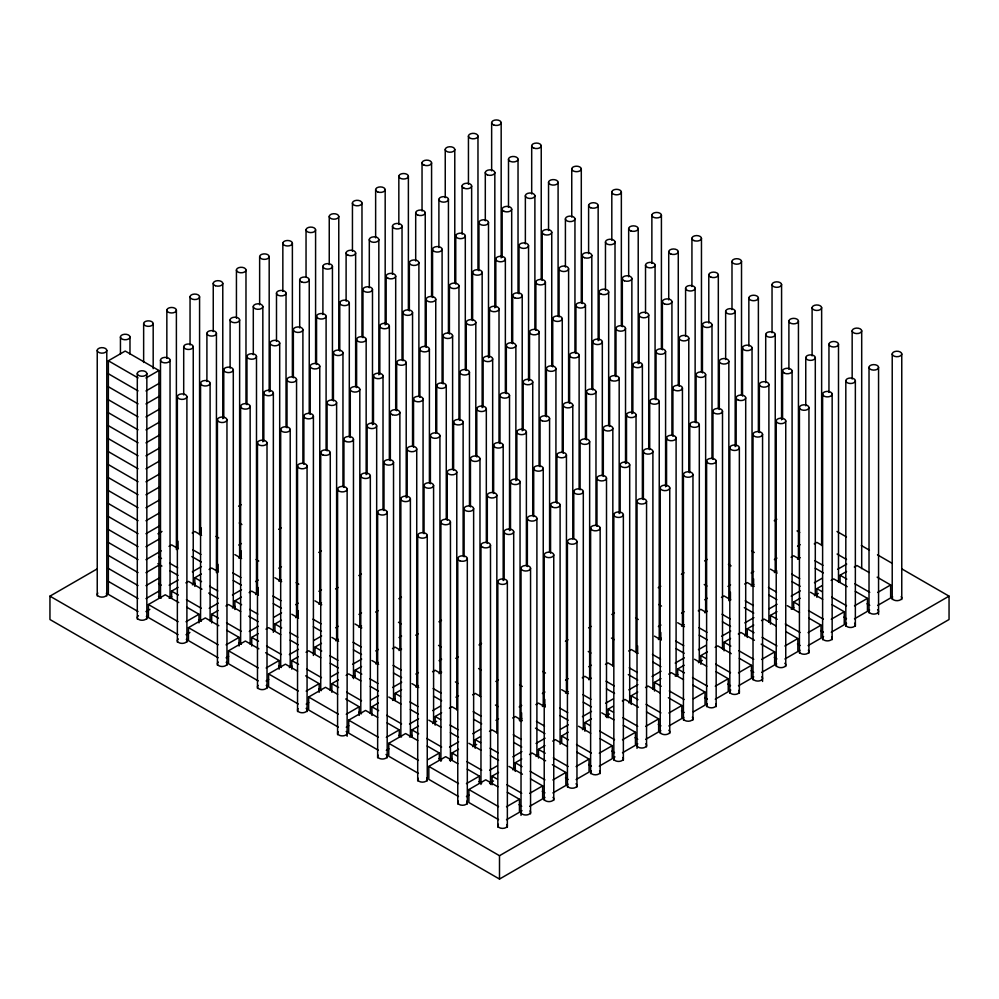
<?xml version="1.0" encoding="UTF-8"?>
<svg xmlns="http://www.w3.org/2000/svg" width="999" height="999" viewBox="0 0 999 999"><rect width="100%" height="100%" fill="white"/><g stroke="black" fill="none" stroke-linecap="round" stroke-linejoin="round"><path stroke-width="1.5" d="M138.024 611.5L108.354 594.368L108.354 360.776L125.212 351.049L158.928 370.504L158.928 598.339M145.966 377.997L158.928 370.504M145.966 390.971L158.928 383.491M145.966 403.946L158.928 396.466M145.966 416.933L158.928 409.44M145.966 429.907L158.928 422.415M145.966 442.882L158.928 435.402M145.966 455.856L158.928 448.376M145.966 468.843L158.928 461.351M145.966 481.818L158.928 474.325M145.966 494.792L158.928 487.312M145.966 507.767L158.928 500.287M145.966 520.754L158.928 513.261M145.966 533.728L158.928 526.236M901.797 568.881L949.05 596.153L949.05 619.517L499.5 879.058L49.95 619.517L49.95 596.153L97.203 568.881M157.954 533.803L162 531.468M145.966 546.703L158.928 539.223M145.966 559.677L161.239 550.861M169.018 546.366L171.616 544.867L178.359 548.763M192.22 532.979L194.817 531.48L201.561 535.377M238.624 506.181L241.209 504.695M145.966 572.664L158.928 565.172M145.966 585.639L158.928 578.146M145.966 598.613L158.928 591.121M169.156 585.214L178.234 579.982M192.357 571.828L201.436 566.583M238.761 545.042L241.358 543.543M178.084 634.627L148.414 617.494L148.414 604.52L165.272 594.792L178.759 602.572M171.616 598.339L171.616 591.121L178.097 587.387M185.876 582.892L188.474 581.393L201.96 589.185M194.817 586.388L194.817 577.734L201.298 573.988M209.078 569.492L211.676 567.994L218.419 571.89M278.671 529.308L281.268 527.822M145.966 611.588L149.85 609.34M169.156 598.201L171.753 596.703M192.357 584.802L194.955 583.304M238.761 558.016L241.358 556.518M186.014 621.74L198.988 614.248L198.988 622.901M209.216 608.341L218.294 603.109M232.417 594.954L241.496 589.71M255.619 581.555L258.217 580.057M278.821 568.169L281.406 566.67M218.144 657.754L188.474 640.621L188.474 627.647L205.332 617.919L218.818 625.699M211.676 622.901L211.676 614.248L218.157 610.514M225.936 606.018L228.534 604.52L240.672 611.525M234.865 609.515L234.865 600.861L241.358 597.115M249.138 592.619L251.723 591.121L258.466 595.017M318.731 552.447L321.328 550.948M186.014 634.715L189.91 632.467M232.417 607.929L235.015 606.43M255.619 594.53L258.217 593.044M278.821 581.143L281.406 579.645M226.074 644.867L239.048 637.387L239.048 646.028M249.275 631.468L258.354 626.236M273.776 617.332L281.556 612.837M295.679 604.682L298.264 603.184M318.881 591.296L321.466 589.797M258.204 680.881L228.534 663.748L228.534 650.774L245.392 641.046L258.878 648.826M251.723 646.028L251.723 637.387L258.217 633.641M265.996 629.145L268.581 627.647L280.719 634.652M274.925 631.193L274.925 623.988L281.406 620.242M335.589 588.96L338.186 587.462M358.791 575.574L361.388 574.075M226.074 657.841L228.671 656.343M295.679 617.657L298.264 616.171M318.881 604.27L321.466 602.772M266.134 667.994L279.108 660.514L279.108 669.155M289.335 654.595L298.414 649.362M313.836 640.459L321.616 635.963M335.739 627.809L338.324 626.311M358.928 614.422L361.526 612.924M298.251 704.008L268.581 686.875L268.581 673.9L285.439 664.173L297.577 671.178M291.783 669.155L291.783 660.514L298.264 656.768M306.056 652.272L308.641 650.774L320.779 657.779M314.985 654.32L314.985 647.115L321.466 643.368M375.649 612.087L378.246 610.589M398.851 598.701L401.448 597.202M266.134 680.968L268.731 679.47M289.335 667.582L291.933 666.083M335.739 640.784L338.324 639.298M358.928 627.397L361.526 625.898M306.193 691.121L319.156 683.641L319.156 692.282M330.694 676.985L338.474 672.489M352.597 664.335L361.675 659.09M375.786 650.936L378.384 649.437M398.988 637.549L401.586 636.051M338.311 727.135L308.641 710.002L308.641 697.027L325.499 687.3L337.637 694.305M331.843 692.282L331.843 683.641L338.324 679.894M346.104 675.399L348.701 673.9L360.839 680.906M355.045 677.447L355.045 670.242L361.526 666.495M392.507 648.613L395.104 647.115L400.499 650.224M415.709 635.214L418.306 633.716M438.911 621.828L441.496 620.329M306.193 704.095L308.791 702.597M352.597 677.31L355.182 675.811M375.786 663.923L378.384 662.424M398.988 650.524L401.586 649.025M346.253 714.248L359.215 706.768L359.215 715.409M370.741 700.112L378.534 695.616M392.644 687.462L401.723 682.217M415.846 674.063L418.444 672.564M439.048 660.676L441.645 659.178M378.371 750.261L348.701 733.129L348.701 720.154L365.559 710.426L377.697 717.432M371.903 715.409L371.903 706.768L378.384 703.021M395.104 700.574L395.104 693.368L401.586 689.622M432.567 671.74L435.164 670.242L440.559 673.351M455.769 658.341L458.354 656.842M478.971 644.954L481.555 643.456M346.253 727.222L348.838 725.724M392.644 700.436L395.242 698.938M415.846 687.05L418.444 685.551M439.048 673.651L441.645 672.152M386.313 737.374L399.275 729.894L399.275 737.1M409.503 723.988L418.581 718.743M432.704 710.589L440.484 706.093M455.906 697.19L458.504 695.691M418.431 773.388L388.761 756.255L388.761 743.281L405.619 733.553L417.757 740.559M411.963 737.1L411.963 729.894L418.444 726.148M435.164 725.149L435.164 716.495L441.645 712.749M449.425 708.254L452.023 706.768L457.417 709.877M472.627 694.867L475.212 693.368L480.606 696.478M495.829 681.468L498.414 679.969M565.422 641.283L568.019 639.797M588.623 627.896L591.221 626.398M611.825 614.497L614.41 612.999M658.216 587.712L660.814 586.213M681.418 574.313L684.015 572.814M704.62 560.926L707.217 559.428M774.225 520.741L776.81 519.243M386.313 750.349L388.898 748.85M409.503 736.962L412.1 735.464M432.704 723.563L436.6 721.315M427.659 759.752L439.335 753.021L439.335 760.227M449.562 747.115L458.641 741.87M472.764 733.716L480.544 729.22M495.966 720.316L498.563 718.818M519.168 706.93L521.753 705.431M542.37 693.531L544.954 692.032M565.559 680.144L568.156 678.646M588.761 666.745L591.358 665.247M658.366 626.56L660.963 625.062M681.568 613.161L684.153 611.675M704.757 599.775L707.354 598.276M727.959 586.376L730.556 584.877M751.161 572.989L753.758 571.49M774.362 559.59L776.96 558.091M797.564 546.191L800.162 544.692M458.491 796.515L428.821 779.382L428.821 766.408L445.679 756.68L457.817 763.686M452.023 760.227L452.023 753.021L458.504 749.275M475.212 748.276L475.212 739.622L480.407 736.625M489.485 731.393L492.07 729.894L497.465 733.004M512.687 717.994L515.272 716.495L522.015 720.391M535.876 704.595L538.473 703.096L545.217 706.992M582.28 677.809L584.877 676.311L590.272 679.432M605.481 664.41L608.079 662.924L613.473 666.033M628.683 651.023L631.268 649.525L638.011 653.421M698.276 610.839L700.873 609.34L706.268 612.462M721.478 597.439L724.075 595.941L730.818 599.837M744.68 584.053L747.277 582.554L754.02 586.45M791.083 557.267L793.668 555.769L799.063 558.878M814.272 543.868L816.87 542.37L822.264 545.479M449.562 760.089L452.16 758.591M472.764 746.69L476.66 744.442M519.168 719.904L521.753 718.406M542.37 706.505L544.954 705.007M565.559 693.119L568.156 691.62M588.761 679.72L591.358 678.221M658.366 639.535L660.963 638.036M681.568 626.148L684.153 624.65M704.757 612.749L707.354 611.251M751.161 585.963L753.758 584.465M774.362 572.564L776.96 571.066M797.564 559.178L800.162 557.679M466.421 783.628L479.395 776.148L479.395 783.353M489.622 770.241L497.402 765.746M512.824 756.842L521.903 751.598M536.026 743.443L545.104 738.211M560.514 729.307L568.306 724.812M582.417 716.658L591.495 711.413M605.619 703.271L613.398 698.776M628.821 689.872L637.899 684.627M652.022 676.473L661.101 671.241M675.224 663.086L684.303 657.841M698.426 649.687L706.206 645.192M721.615 636.288L730.694 631.056M744.817 622.901L753.895 617.657M769.317 608.753L777.097 604.27M791.22 596.116L800.299 590.871M814.422 582.717L822.202 578.221M837.624 569.318L846.702 564.085M498.551 819.642L468.881 802.522L468.881 789.535L485.739 779.807L497.877 786.812M492.07 784.789L492.07 776.148L498.563 772.402M515.272 771.403L515.272 762.749L521.753 759.003M529.545 754.52L532.13 753.021L545.616 760.801M538.473 758.004L538.473 749.35L544.954 745.616M552.734 741.121L555.332 739.622L567.469 746.628M561.675 743.169L561.675 735.963L568.156 732.217M584.877 731.218L584.877 722.564L591.358 718.818M608.079 717.819L608.079 709.178L613.261 706.181M622.34 700.936L624.937 699.437L638.423 707.23M631.268 704.432L631.268 695.779L637.762 692.032M645.541 687.537L648.126 686.051L660.264 693.056M654.47 691.033L654.47 682.379L660.963 678.646M668.743 674.15L671.328 672.652L683.466 679.657M677.672 676.198L677.672 668.993L684.153 665.247M700.873 664.248L700.873 655.594L707.354 651.847M715.134 647.364L717.732 645.866L731.218 653.646M724.075 650.849L724.075 642.207L730.556 638.461M738.336 633.965L740.933 632.467L754.42 640.259M747.277 637.462L747.277 628.808L753.758 625.062M761.538 620.566L764.135 619.08L776.273 626.086M770.466 624.063L770.466 615.409L776.96 611.675M793.668 609.228L793.668 602.022L800.162 598.276M816.87 597.277L816.87 588.623L822.065 585.626M831.131 580.394L833.728 578.896L847.214 586.675M840.072 582.442L840.072 575.224L846.553 571.49M854.332 566.995L856.93 565.496L869.068 572.502M466.421 796.603L469.018 795.117M489.622 783.216L493.518 780.968M512.824 769.817L515.422 768.318M536.026 756.43L538.611 754.932M582.417 729.632L585.014 728.134M605.619 716.246L609.515 713.998M628.821 702.846L631.418 701.348M675.224 676.061L677.821 674.562M698.426 662.662L702.309 660.414M744.817 635.876L747.414 634.377M791.22 609.09L793.818 607.592M814.422 595.691L818.306 593.443M506.481 806.755L519.455 799.275L519.455 812.249L506.481 819.729M529.682 793.368L542.644 785.876L542.644 798.85L529.682 806.343M552.884 779.969L565.846 772.477L565.846 785.464L552.884 792.944M576.086 766.57L589.048 759.09L589.048 772.065L576.086 779.557M599.275 753.184L612.25 745.691L612.25 758.666L599.275 766.158M622.477 739.784L635.451 732.304L635.451 745.279L622.477 752.759M645.679 726.398L658.653 718.905L658.653 731.88L645.679 739.372M668.88 712.999L681.842 705.506L681.842 718.493L668.88 725.973M693.381 698.85L705.044 692.12L705.044 705.094L693.381 711.837M715.284 686.213L728.246 678.721L728.246 691.695L715.284 699.188M738.473 672.814L751.448 665.334L751.448 678.309L738.473 685.789M761.675 659.427L774.65 651.935L774.65 664.909L761.675 672.402M784.877 646.028L797.851 638.536L797.851 651.523L784.877 659.003M808.079 632.629L821.041 625.149L821.041 638.124L808.079 645.616M831.28 619.243L844.242 611.75L844.242 624.725L831.28 632.217M854.482 605.844L867.444 598.364L867.444 611.338L854.482 618.818M877.684 592.444L890.646 584.964L890.646 597.939L877.684 605.431M49.95 596.153L499.5 855.706L949.05 596.153M837 531.468L846.453 536.925M861.3 545.491L869.405 550.174M877.497 554.845L892.344 563.424M797.04 530.919L799.737 532.479M837.1 554.045L846.54 559.502M877.159 577.172L890.646 584.964M814.847 560.664L822.939 565.334M840.072 575.224L846.815 579.12M854.907 583.791L869.742 592.357M815.246 568.219L823.338 572.889M855.306 591.346L867.444 598.364M867.045 603.783L869.742 605.332M751.585 550.936L754.282 552.497M791.645 574.063L799.737 578.733M816.87 588.623L822.264 591.745M831.705 597.19L846.54 605.756M770.466 569.155L777.21 573.051M792.045 581.618L800.137 586.288M810.526 592.282L822.664 599.288M832.105 604.745L844.242 611.75M843.843 617.17L846.54 618.731M728.396 564.335L731.093 565.884M768.443 587.462L776.535 592.132M793.668 602.022L799.063 605.132M808.503 610.589L823.338 619.143M768.855 595.017L776.947 599.687M787.324 605.681L799.462 612.687M808.903 618.144L821.041 625.149M820.641 630.569L823.338 632.13M745.254 600.849L753.346 605.519M770.466 615.409L777.21 619.305M785.301 623.975L800.137 632.542M704.245 584.502L706.942 586.051M744.305 607.629L753.745 613.074M785.714 631.53L797.851 638.536M797.439 643.968L800.137 645.516M722.052 614.248L730.144 618.918M747.277 628.808L754.02 632.704M762.112 637.374L776.947 645.941M722.452 621.803L730.544 626.473M761.163 644.143L774.65 651.935M774.25 657.354L776.947 658.915M658.791 604.507L661.488 606.068M698.85 627.634L706.942 632.317M724.075 642.207L730.818 646.091M738.91 650.761L753.745 659.328M677.672 622.739L684.415 626.623M699.25 635.189L707.342 639.86M739.31 658.316L751.448 665.334M751.048 670.754L753.745 672.315M635.589 617.906L638.286 619.467M675.649 641.033L683.741 645.704M700.873 655.594L706.268 658.716M715.709 664.16L730.544 672.727M654.47 636.126L661.213 640.022M676.048 648.588L684.14 653.259M694.53 659.253L706.668 666.271M716.108 671.715L728.246 678.721M727.846 684.14L730.544 685.701M652.447 654.432L660.539 659.103M677.672 668.993L684.415 672.889M692.507 677.559L707.342 686.126M611.45 638.074L614.148 639.635M652.846 661.987L660.938 666.658M692.906 685.114L705.044 692.12M704.645 697.539L707.342 699.1M108.354 360.776L138.024 377.909M629.245 667.819L637.337 672.489M654.47 682.379L661.213 686.276M669.305 690.946L684.14 699.512M108.354 373.751L138.024 390.884M588.249 651.473L590.946 653.034M628.309 674.6L637.749 680.044M668.356 697.727L681.842 705.506M681.443 710.938L684.14 712.487M108.354 386.725L138.024 403.858M606.056 681.218L614.148 685.888M631.268 695.779L638.011 699.675M646.103 704.345L660.938 712.911M108.354 399.712L138.024 416.845M606.455 688.773L614.547 693.443M646.515 711.9L658.653 718.905M658.241 724.325L660.938 725.886M108.354 412.687L138.024 429.82M542.794 671.478L545.491 673.039M582.854 694.605L590.946 699.288M608.079 709.178L613.473 712.287M622.914 717.732L637.749 726.298M108.354 425.661L138.024 442.794M561.675 689.71L568.419 693.606M583.254 702.16L591.346 706.842M601.735 712.836L613.873 719.842M623.314 725.286L635.451 732.304M635.052 737.724L637.749 739.285M108.354 438.636L138.024 455.769M239.186 522.989L241.883 524.55M519.592 684.877L522.29 686.438M559.652 708.004L567.744 712.674M584.877 722.564L590.272 725.686M599.712 731.131L614.547 739.697M108.354 451.623L138.024 468.743M398.476 622.277L401.173 623.826M438.536 645.404L441.233 646.952M478.583 668.531L481.281 670.079M560.052 715.559L568.144 720.229M578.533 726.223L590.671 733.241M600.112 738.686L612.25 745.691M611.85 751.123L614.547 752.672M108.354 464.597L138.024 481.73M215.984 536.376L218.681 537.937M256.044 559.502L258.741 561.063M296.104 582.642L298.801 584.19M536.451 721.403L544.542 726.073M561.675 735.963L568.419 739.859M576.51 744.53L591.346 753.096M108.354 477.572L138.024 494.705M234.865 554.607L241.608 558.503M274.925 577.734L281.668 581.63M314.985 600.861L321.728 604.757M355.045 623.988L361.788 627.884M455.394 681.917L458.091 683.478M495.442 705.044L498.139 706.605M535.501 728.171L544.942 733.628M576.91 752.085L589.048 759.09M588.648 764.51L591.346 766.071M108.354 490.546L138.024 507.679M192.795 549.775L200.886 554.445M232.842 572.902L240.934 577.572M272.902 596.028L280.994 600.699M312.962 619.155L321.054 623.826M353.022 642.282L361.114 646.952M393.082 665.409L401.173 670.079M433.141 688.536L441.233 693.206M473.189 711.663L481.281 716.333M513.249 734.789L521.341 739.46M538.473 749.35L545.217 753.246M553.309 757.916L568.144 766.483M108.354 503.533L138.024 520.654M191.845 556.555L201.286 562M233.254 580.456L241.346 585.127M273.301 603.583L281.393 608.254M291.783 614.248L298.526 618.144M313.361 626.71L321.453 631.38M331.843 637.387L338.586 641.271M353.421 649.837L361.513 654.507M371.903 660.514L378.646 664.397M393.481 672.964L401.573 677.634M411.963 683.641L418.706 687.524M433.541 696.091L441.633 700.761M473.601 719.218L481.693 723.888M513.648 742.344L521.74 747.015M552.36 764.697L565.846 772.477M565.446 777.909L568.144 779.457M108.354 516.508L138.024 533.641M158.804 556.942L161.501 558.503M169.593 563.174L177.685 567.844M194.817 577.734L201.561 581.63M209.653 586.301L217.745 590.971M234.865 600.861L241.608 604.757M249.7 609.427L257.792 614.098M274.925 623.988L281.668 627.884M289.76 632.554L297.852 637.225M314.985 647.115L321.728 651.011M329.82 655.681L337.912 660.351M355.045 670.242L361.788 674.138M369.88 678.808L377.972 683.478M395.104 693.368L400.499 696.478M409.94 701.935L418.032 706.605M435.164 716.495L440.559 719.605M450 725.062L458.091 729.732M475.212 739.622L480.606 742.732M490.047 748.189L498.139 752.859M515.272 762.749L522.015 766.645M530.107 771.315L544.942 779.882M108.354 529.482L138.024 546.615M157.854 563.711L161.9 566.058M169.992 570.729L178.084 575.399M208.704 593.069L218.144 598.526M248.763 616.196L258.204 621.653M290.16 640.109L298.251 644.78M330.219 663.236L338.311 667.906M370.279 686.363L378.371 691.033M388.761 697.027L400.899 704.033M410.339 709.49L418.431 714.16M428.821 720.154L440.959 727.16M450.399 732.617L458.491 737.287M468.881 743.281L481.019 750.286M490.459 755.744L498.551 760.414M508.928 766.408L522.415 774.2M530.506 778.87L542.644 785.876M542.245 791.295L544.942 792.856M108.354 542.457L138.024 559.59M158.529 583.566L161.226 585.127M171.616 591.121L178.359 595.017M186.451 599.687L201.286 608.254M211.676 614.248L218.419 618.144M226.511 622.814L241.346 631.38M251.723 637.387L258.466 641.271M266.558 645.941L281.393 654.507M291.783 660.514L298.526 664.397M306.618 669.068L321.453 677.634M331.843 683.641L338.586 687.524M346.678 692.195L361.513 700.761M371.903 706.768L378.646 710.651M386.738 715.321L401.573 723.888M411.963 729.894L418.706 733.778M426.798 738.448L441.633 747.015M452.023 753.021L457.417 756.131M466.858 761.588L481.693 770.142M492.07 776.148L497.465 779.257M506.905 784.715L521.74 793.268M108.354 555.444L138.024 572.564M186.85 607.242L198.988 614.248M226.91 630.369L239.048 637.387M265.622 652.722L279.108 660.514M305.669 675.848L319.156 683.641M345.729 698.975L359.215 706.768M387.137 722.876L399.275 729.894M427.197 746.003L439.335 753.021M467.257 769.13L479.395 776.148M507.317 792.269L519.455 799.275M158.529 596.553L161.226 598.101M198.589 619.68L201.286 621.228M238.649 642.807L241.346 644.355M278.696 665.933L281.393 667.494M318.756 689.06L321.453 690.621M358.816 712.187L361.513 713.748M398.876 735.314L401.573 736.875M438.936 758.441L441.633 760.002M478.996 781.568L481.693 783.129M519.043 804.694L521.74 806.255M108.354 568.419L138.024 585.551M108.354 581.393L138.024 598.526M148.414 604.52L178.084 621.653M188.474 627.647L218.144 644.78M228.534 650.774L258.204 667.906M268.581 673.9L298.251 691.033M308.641 697.027L338.311 714.16M348.701 720.154L378.371 737.287M388.761 743.281L418.431 760.414M428.821 766.408L458.491 783.541M468.881 789.535L498.551 806.668M901.76 353.971A4.77 2.747 0 0 1 894.605 356.343A4.77 2.747 0 0 1 894.605 351.586A4.77 2.747 0 0 1 901.76 353.971L901.76 599.525M892.219 353.971L892.219 599.525M878.558 367.357A4.77 2.747 0 0 1 871.403 369.742A4.77 2.747 0 0 1 871.403 364.972A4.77 2.747 0 0 1 878.558 367.357L878.558 614.472M869.018 367.357L869.018 612.924M861.7 330.831A4.77 2.747 0 0 1 854.545 333.216A4.77 2.747 0 0 1 854.545 328.459A4.77 2.747 0 0 1 861.7 330.831L861.7 568.631M855.356 380.756A4.77 2.747 0 0 1 848.201 383.141A4.77 2.747 0 0 1 848.201 378.371A4.77 2.747 0 0 1 855.356 380.756L855.356 626.311M852.159 330.831L852.159 379.021M845.816 380.756L845.816 626.311M838.498 344.23A4.77 2.747 0 0 1 831.343 346.616A4.77 2.747 0 0 1 831.343 341.845A4.77 2.747 0 0 1 838.498 344.23L838.498 582.017M832.155 394.143A4.77 2.747 0 0 1 824.999 396.528A4.77 2.747 0 0 1 824.999 391.758A4.77 2.747 0 0 1 832.155 394.143L832.155 639.71M828.958 344.23L828.958 392.407M822.614 394.143L822.614 639.71M821.64 307.704A4.77 2.747 0 0 1 814.485 310.09A4.77 2.747 0 0 1 814.485 305.332A4.77 2.747 0 0 1 821.64 307.704L821.64 545.504M815.296 357.63A4.77 2.747 0 0 1 808.141 360.015A4.77 2.747 0 0 1 808.141 355.244A4.77 2.747 0 0 1 815.296 357.63L815.296 595.416M812.1 307.704L812.1 355.894M808.953 407.542A4.77 2.747 0 0 1 801.81 409.927A4.77 2.747 0 0 1 801.81 405.157A4.77 2.747 0 0 1 808.953 407.542L808.953 653.109M805.756 357.63L805.756 405.806M799.425 407.542L799.425 653.109M798.438 321.104A4.77 2.747 0 0 1 791.283 323.489A4.77 2.747 0 0 1 791.283 318.718A4.77 2.747 0 0 1 798.438 321.104L798.438 558.891M792.095 371.016L792.095 608.816M788.898 321.104L788.898 369.28M785.751 420.941A4.77 2.747 0 0 1 778.608 423.314A4.77 2.747 0 0 1 778.608 418.556A4.77 2.747 0 0 1 785.751 420.941L785.751 666.495M782.567 371.016L782.567 419.205M781.58 284.578A4.77 2.747 0 0 1 774.425 286.963A4.77 2.747 0 0 1 774.425 282.205A4.77 2.747 0 0 1 781.58 284.578L781.58 419.792M776.223 420.941L776.223 666.495M775.236 334.503A4.77 2.747 0 0 1 768.094 336.888A4.77 2.747 0 0 1 768.094 332.118A4.77 2.747 0 0 1 775.236 334.503L775.236 572.29M772.04 284.578L772.04 332.767M768.893 384.415A4.77 2.747 0 0 1 761.75 386.8A4.77 2.747 0 0 1 761.75 382.03A4.77 2.747 0 0 1 768.893 384.415L768.893 622.202M765.709 334.503L765.709 382.679M762.562 434.328A4.77 2.747 0 0 1 755.406 436.713A4.77 2.747 0 0 1 755.406 431.943A4.77 2.747 0 0 1 762.562 434.328L762.562 681.443M759.365 384.415L759.365 432.592M758.378 297.977A4.77 2.747 0 0 1 751.236 300.362A4.77 2.747 0 0 1 751.236 295.592A4.77 2.747 0 0 1 758.378 297.977L758.378 431.643M753.608 578.896L753.608 586.101M753.021 434.328L753.021 679.894M752.035 347.889A4.77 2.747 0 0 1 744.892 350.274A4.77 2.747 0 0 1 744.892 345.504A4.77 2.747 0 0 1 752.035 347.889L752.035 585.689M748.85 297.977L748.85 346.154M745.704 397.814L745.704 635.601M742.507 347.889L742.507 396.079M741.52 261.451A4.77 2.747 0 0 1 734.377 263.836A4.77 2.747 0 0 1 734.377 259.066A4.77 2.747 0 0 1 741.52 261.451L741.52 395.117M739.36 447.727A4.77 2.747 0 0 1 732.205 450.112A4.77 2.747 0 0 1 732.205 445.342A4.77 2.747 0 0 1 739.36 447.727L739.36 693.281M736.163 397.814L736.163 445.991M735.177 311.376A4.77 2.747 0 0 1 728.034 313.761A4.77 2.747 0 0 1 728.034 308.991A4.77 2.747 0 0 1 735.177 311.376L735.177 446.59M731.992 261.451L731.992 309.64M730.419 592.282L730.419 599.5M729.819 447.727L729.819 693.281M728.845 361.288A4.77 2.747 0 0 1 721.69 363.673A4.77 2.747 0 0 1 721.69 358.903A4.77 2.747 0 0 1 728.845 361.288L728.845 600.636M725.649 311.376L725.649 359.553M722.502 411.201A4.77 2.747 0 0 1 715.346 413.586A4.77 2.747 0 0 1 715.346 408.816A4.77 2.747 0 0 1 722.502 411.201L722.502 648.988M719.305 361.288L719.305 409.465M718.318 274.85L718.318 408.516M716.158 461.113A4.77 2.747 0 0 1 709.003 463.499A4.77 2.747 0 0 1 709.003 458.728A4.77 2.747 0 0 1 716.158 461.113L716.158 706.68M712.961 411.201L712.961 459.378M711.987 324.762A4.77 2.747 0 0 1 704.832 327.148A4.77 2.747 0 0 1 704.832 322.377A4.77 2.747 0 0 1 711.987 324.762L711.987 458.429M708.791 274.85L708.791 323.027M706.618 461.113L706.618 706.68M705.644 374.687A4.77 2.747 0 0 1 698.488 377.06A4.77 2.747 0 0 1 698.488 372.302A4.77 2.747 0 0 1 705.644 374.687L705.644 612.474M702.447 324.762L702.447 372.939M701.46 238.324L701.46 371.99M699.3 424.6A4.77 2.747 0 0 1 692.145 426.985A4.77 2.747 0 0 1 692.145 422.215A4.77 2.747 0 0 1 699.3 424.6L699.3 662.387M696.103 374.687L696.103 422.864M695.129 288.249A4.77 2.747 0 0 1 687.974 290.634A4.77 2.747 0 0 1 687.974 285.864A4.77 2.747 0 0 1 695.129 288.249L695.129 421.903M692.956 474.513A4.77 2.747 0 0 1 685.801 476.898A4.77 2.747 0 0 1 685.801 472.127A4.77 2.747 0 0 1 692.956 474.513L692.956 720.079M691.932 238.324L691.932 286.513M689.76 424.6L689.76 472.777M688.786 338.162A4.77 2.747 0 0 1 681.63 340.547A4.77 2.747 0 0 1 681.63 335.776A4.77 2.747 0 0 1 688.786 338.162L688.786 471.815M685.589 288.249L685.589 336.426M683.416 474.513L683.416 720.079M682.442 388.074A4.77 2.747 0 0 1 675.287 390.459A4.77 2.747 0 0 1 675.287 385.689A4.77 2.747 0 0 1 682.442 388.074L682.442 625.861M679.245 338.162L679.245 386.338M678.271 251.723L678.271 385.377M676.098 437.987A4.77 2.747 0 0 1 668.943 440.372A4.77 2.747 0 0 1 668.943 435.601A4.77 2.747 0 0 1 676.098 437.987L676.098 675.786M672.901 388.074L672.901 436.251M671.927 301.636L671.927 435.302M669.755 487.912A4.77 2.747 0 0 1 662.612 490.297A4.77 2.747 0 0 1 662.612 485.526A4.77 2.747 0 0 1 669.755 487.912L669.755 733.466M668.731 251.723L668.731 299.9M666.558 437.987L666.558 486.176M665.584 351.548A4.77 2.747 0 0 1 658.428 353.933A4.77 2.747 0 0 1 658.428 349.175A4.77 2.747 0 0 1 665.584 351.548L665.584 486.763M662.387 301.636L662.387 349.812M661.413 215.197A4.77 2.747 0 0 1 654.258 217.582A4.77 2.747 0 0 1 654.258 212.812A4.77 2.747 0 0 1 661.413 215.197L661.413 348.863M660.814 632.467L660.814 639.672M660.227 487.912L660.227 733.466M659.24 401.473A4.77 2.747 0 0 1 652.085 403.858A4.77 2.747 0 0 1 652.085 399.088A4.77 2.747 0 0 1 659.24 401.473L659.24 639.26M656.043 351.548L656.043 399.737M655.069 265.122A4.77 2.747 0 0 1 647.914 267.507A4.77 2.747 0 0 1 647.914 262.737A4.77 2.747 0 0 1 655.069 265.122L655.069 398.776M652.896 451.386A4.77 2.747 0 0 1 645.754 453.771A4.77 2.747 0 0 1 645.754 449.001A4.77 2.747 0 0 1 652.896 451.386L652.896 689.173M651.872 215.197L651.872 263.386M649.7 401.473L649.7 449.65M648.726 315.035A4.77 2.747 0 0 1 641.57 317.42A4.77 2.747 0 0 1 641.57 312.65A4.77 2.747 0 0 1 648.726 315.035L648.726 448.688M646.553 501.298A4.77 2.747 0 0 1 639.41 503.683A4.77 2.747 0 0 1 639.41 498.913A4.77 2.747 0 0 1 646.553 501.298L646.553 746.865M645.529 265.122L645.529 313.299M643.368 451.386L643.368 499.562M642.382 364.947A4.77 2.747 0 0 1 635.227 367.332A4.77 2.747 0 0 1 635.227 362.562A4.77 2.747 0 0 1 642.382 364.947L642.382 498.613M639.185 315.035L639.185 363.211M638.211 228.596L638.211 363.811M637.612 645.866L637.612 653.071M637.025 501.298L637.025 748.413M636.038 414.86A4.77 2.747 0 0 1 628.895 417.245A4.77 2.747 0 0 1 628.895 412.475A4.77 2.747 0 0 1 636.038 414.86L636.038 652.659M632.842 364.947L632.842 413.124M631.868 278.509L631.868 413.723M629.695 464.785A4.77 2.747 0 0 1 622.552 467.17A4.77 2.747 0 0 1 622.552 462.4A4.77 2.747 0 0 1 629.695 464.785L629.695 702.572M628.671 228.596L628.671 276.773M626.51 414.86L626.51 463.049M625.524 328.421A4.77 2.747 0 0 1 618.369 330.806A4.77 2.747 0 0 1 618.369 326.049A4.77 2.747 0 0 1 625.524 328.421L625.524 463.636M623.364 514.697A4.77 2.747 0 0 1 616.208 517.082A4.77 2.747 0 0 1 616.208 512.312A4.77 2.747 0 0 1 623.364 514.697L623.364 760.251M622.327 278.509L622.327 326.685M621.353 192.07A4.77 2.747 0 0 1 614.198 194.455A4.77 2.747 0 0 1 614.198 189.685A4.77 2.747 0 0 1 621.353 192.07L621.353 325.736M620.167 464.785L620.167 512.962M619.18 378.346L619.18 513.561M615.983 328.421L615.983 376.611M615.009 241.995A4.77 2.747 0 0 1 607.854 244.368A4.77 2.747 0 0 1 607.854 239.61A4.77 2.747 0 0 1 615.009 241.995L615.009 375.649M613.823 514.697L613.823 760.251M612.837 428.259A4.77 2.747 0 0 1 605.694 430.644A4.77 2.747 0 0 1 605.694 425.874A4.77 2.747 0 0 1 612.837 428.259L612.837 666.046M611.813 192.07L611.813 240.26M609.652 378.346L609.652 426.523M608.666 291.908L608.666 425.562M606.505 478.171A4.77 2.747 0 0 1 599.35 480.556A4.77 2.747 0 0 1 599.35 475.786A4.77 2.747 0 0 1 606.505 478.171L606.505 717.519M605.469 241.995L605.469 290.172M603.309 428.259L603.309 476.436M602.322 341.82A4.77 2.747 0 0 1 595.179 344.205A4.77 2.747 0 0 1 595.179 339.435A4.77 2.747 0 0 1 602.322 341.82L602.322 475.487M600.162 528.084A4.77 2.747 0 0 1 593.006 530.469A4.77 2.747 0 0 1 593.006 525.711A4.77 2.747 0 0 1 600.162 528.084L600.162 773.651M599.125 291.908L599.125 340.085M598.151 205.469L598.151 340.684M596.965 478.171L596.965 526.348M595.978 391.733L595.978 525.399M592.794 341.82L592.794 389.997M591.808 255.382L591.808 389.048M590.621 528.084L590.621 773.651M589.647 441.658A4.77 2.747 0 0 1 582.492 444.031A4.77 2.747 0 0 1 582.492 439.273A4.77 2.747 0 0 1 589.647 441.658L589.647 679.445M588.611 205.469L588.611 253.646M586.45 391.733L586.45 439.922M585.464 305.294A4.77 2.747 0 0 1 578.321 307.68A4.77 2.747 0 0 1 578.321 302.922A4.77 2.747 0 0 1 585.464 305.294L585.464 438.961M583.304 491.57A4.77 2.747 0 0 1 576.148 493.956A4.77 2.747 0 0 1 576.148 489.185A4.77 2.747 0 0 1 583.304 491.57L583.304 729.357M582.267 255.382L582.267 303.559M581.293 168.943A4.77 2.747 0 0 1 574.138 171.328A4.77 2.747 0 0 1 574.138 166.558A4.77 2.747 0 0 1 581.293 168.943L581.293 302.61M580.107 441.658L580.107 489.835M579.12 355.219A4.77 2.747 0 0 1 571.977 357.605A4.77 2.747 0 0 1 571.977 352.834A4.77 2.747 0 0 1 579.12 355.219L579.12 488.873M576.96 541.483A4.77 2.747 0 0 1 569.805 543.868A4.77 2.747 0 0 1 569.805 539.098A4.77 2.747 0 0 1 576.96 541.483L576.96 787.05M575.936 305.294L575.936 353.484M574.949 218.868A4.77 2.747 0 0 1 567.794 221.241A4.77 2.747 0 0 1 567.794 216.483A4.77 2.747 0 0 1 574.949 218.868L574.949 352.522M573.763 491.57L573.763 538.199M572.789 405.132A4.77 2.747 0 0 1 565.634 407.517A4.77 2.747 0 0 1 565.634 402.747A4.77 2.747 0 0 1 572.789 405.132L572.789 538.786M571.753 168.943L571.753 217.133M569.592 355.219L569.592 403.396M568.606 268.781A4.77 2.747 0 0 1 561.463 271.166A4.77 2.747 0 0 1 561.463 266.396A4.77 2.747 0 0 1 568.606 268.781L568.606 402.435M567.42 541.483L567.42 787.05M566.445 455.044A4.77 2.747 0 0 1 559.29 457.43A4.77 2.747 0 0 1 559.29 452.659A4.77 2.747 0 0 1 566.445 455.044L566.445 692.831M565.409 218.868L565.409 267.045M563.249 405.132L563.249 453.309M562.262 318.693A4.77 2.747 0 0 1 555.119 321.079A4.77 2.747 0 0 1 555.119 316.308A4.77 2.747 0 0 1 562.262 318.693L562.262 452.36M560.102 504.957L560.102 744.305M559.078 268.781L559.078 316.958M558.091 182.342A4.77 2.747 0 0 1 550.936 184.728A4.77 2.747 0 0 1 550.936 179.957A4.77 2.747 0 0 1 558.091 182.342L558.091 315.996M556.905 455.044L556.905 503.221M555.931 368.606A4.77 2.747 0 0 1 548.776 370.991A4.77 2.747 0 0 1 548.776 366.221A4.77 2.747 0 0 1 555.931 368.606L555.931 502.272M553.758 554.882A4.77 2.747 0 0 1 546.603 557.267A4.77 2.747 0 0 1 546.603 552.497A4.77 2.747 0 0 1 553.758 554.882L553.758 800.436M552.734 318.693L552.734 366.87M551.748 232.255L551.748 365.921M550.561 504.957L550.561 553.146M549.587 418.531L549.587 552.185M548.551 182.342L548.551 230.519M546.391 368.606L546.391 416.795M545.404 282.168A4.77 2.747 0 0 1 538.261 284.553A4.77 2.747 0 0 1 538.261 279.782A4.77 2.747 0 0 1 545.404 282.168L545.404 415.834M544.817 699.437L544.817 706.655M544.218 554.882L544.218 800.436M543.244 468.444A4.77 2.747 0 0 1 536.088 470.829A4.77 2.747 0 0 1 536.088 466.058A4.77 2.747 0 0 1 543.244 468.444L543.244 706.231M542.22 232.255L542.22 280.432M541.233 145.817L541.233 279.483M540.047 418.531L540.047 466.708M539.073 332.093A4.77 2.747 0 0 1 531.918 334.478A4.77 2.747 0 0 1 531.918 329.707A4.77 2.747 0 0 1 539.073 332.093L539.073 465.746M536.9 518.356A4.77 2.747 0 0 1 529.745 520.741A4.77 2.747 0 0 1 529.745 515.971A4.77 2.747 0 0 1 536.9 518.356L536.9 756.143M535.876 282.168L535.876 330.357M534.89 195.742A4.77 2.747 0 0 1 527.747 198.114A4.77 2.747 0 0 1 527.747 193.356A4.77 2.747 0 0 1 534.89 195.742L534.89 329.395M533.703 468.444L533.703 516.62M532.729 382.005A4.77 2.747 0 0 1 525.574 384.39A4.77 2.747 0 0 1 525.574 379.62A4.77 2.747 0 0 1 532.729 382.005L532.729 515.659M531.693 145.817L531.693 193.993M530.556 568.269A4.77 2.747 0 0 1 523.401 570.654A4.77 2.747 0 0 1 523.401 565.884A4.77 2.747 0 0 1 530.556 568.269L530.556 813.835M529.532 332.093L529.532 380.269M528.546 245.654A4.77 2.747 0 0 1 521.403 248.039A4.77 2.747 0 0 1 521.403 243.269A4.77 2.747 0 0 1 528.546 245.654L528.546 380.869M527.36 518.356L527.36 566.533M526.386 431.918A4.77 2.747 0 0 1 519.23 434.303A4.77 2.747 0 0 1 519.23 429.533A4.77 2.747 0 0 1 526.386 431.918L526.386 565.584M525.362 195.742L525.362 243.918M523.189 382.005L523.189 430.182M522.215 295.567L522.215 430.781M521.615 712.836L521.615 721.49M521.028 568.269L521.028 815.384M520.042 481.83A4.77 2.747 0 0 1 512.887 484.215A4.77 2.747 0 0 1 512.887 479.445A4.77 2.747 0 0 1 520.042 481.83L520.042 721.178M519.018 245.654L519.018 293.831M518.031 159.216A4.77 2.747 0 0 1 510.889 161.601A4.77 2.747 0 0 1 510.889 156.831A4.77 2.747 0 0 1 518.031 159.216L518.031 292.869M516.845 431.918L516.845 480.094M515.871 345.479A4.77 2.747 0 0 1 508.716 347.864A4.77 2.747 0 0 1 508.716 343.094A4.77 2.747 0 0 1 515.871 345.479L515.871 480.694M513.698 531.755A4.77 2.747 0 0 1 506.543 534.14A4.77 2.747 0 0 1 506.543 529.37A4.77 2.747 0 0 1 513.698 531.755L513.698 769.542M512.674 295.567L512.674 343.743M511.688 209.128L511.688 342.794M510.501 481.83L510.501 530.019M509.527 395.404A4.77 2.747 0 0 1 502.372 397.777A4.77 2.747 0 0 1 502.372 393.019A4.77 2.747 0 0 1 509.527 395.404L509.527 530.606M508.503 159.216L508.503 207.392M507.355 581.668A4.77 2.747 0 0 1 500.212 584.053A4.77 2.747 0 0 1 500.212 579.283A4.77 2.747 0 0 1 507.355 581.668L507.355 827.222M506.331 345.479L506.331 393.668M505.357 259.041A4.77 2.747 0 0 1 498.201 261.426A4.77 2.747 0 0 1 498.201 256.656A4.77 2.747 0 0 1 505.357 259.041L505.357 392.707M504.17 531.755L504.17 579.932M503.184 445.317A4.77 2.747 0 0 1 496.028 447.702A4.77 2.747 0 0 1 496.028 442.932A4.77 2.747 0 0 1 503.184 445.317L503.184 580.531M502.16 209.128L502.16 257.305M501.173 122.69L501.173 257.904M499.987 395.404L499.987 443.581M499.5 855.706L499.5 879.058M499.013 308.966A4.77 2.747 0 0 1 491.858 311.351A4.77 2.747 0 0 1 491.858 306.581A4.77 2.747 0 0 1 499.013 308.966L499.013 442.619M497.827 581.668L497.827 827.222M496.84 495.229A4.77 2.747 0 0 1 489.685 497.614A4.77 2.747 0 0 1 489.685 492.844A4.77 2.747 0 0 1 496.84 495.229L496.84 733.016M495.816 259.041L495.816 307.23M494.83 172.602L494.83 307.817M493.643 445.317L493.643 493.494M492.669 358.878A4.77 2.747 0 0 1 485.514 361.263A4.77 2.747 0 0 1 485.514 356.493A4.77 2.747 0 0 1 492.669 358.878L492.669 492.532M491.645 122.69L491.645 170.866M490.497 545.142L490.497 784.49M489.473 308.966L489.473 357.142M488.499 222.527A4.77 2.747 0 0 1 481.343 224.912A4.77 2.747 0 0 1 481.343 220.142A4.77 2.747 0 0 1 488.499 222.527L488.499 357.742M487.312 495.229L487.312 543.406M486.326 408.791A4.77 2.747 0 0 1 479.17 411.176A4.77 2.747 0 0 1 479.17 406.406A4.77 2.747 0 0 1 486.326 408.791L486.326 542.457M485.302 172.602L485.302 220.791M483.129 358.878L483.129 407.055M482.155 272.44A4.77 2.747 0 0 1 475 274.825A4.77 2.747 0 0 1 475 270.055A4.77 2.747 0 0 1 482.155 272.44L482.155 407.654M480.969 545.142L480.969 784.49M479.982 458.703A4.77 2.747 0 0 1 472.827 461.088A4.77 2.747 0 0 1 472.827 456.318A4.77 2.747 0 0 1 479.982 458.703L479.982 696.503M478.958 222.527L478.958 270.704M477.972 136.089A4.77 2.747 0 0 1 470.829 138.474A4.77 2.747 0 0 1 470.829 133.704A4.77 2.747 0 0 1 477.972 136.089L477.972 269.742M476.785 408.791L476.785 456.968M475.811 322.352A4.77 2.747 0 0 1 468.656 324.737A4.77 2.747 0 0 1 468.656 319.967A4.77 2.747 0 0 1 475.811 322.352L475.811 456.019M473.638 508.628A4.77 2.747 0 0 1 466.496 511.013A4.77 2.747 0 0 1 466.496 506.243A4.77 2.747 0 0 1 473.638 508.628L473.638 746.415M472.614 272.44L472.614 320.617M471.64 186.001L471.64 319.668M470.454 458.703L470.454 506.893M469.468 372.265A4.77 2.747 0 0 1 462.312 374.65A4.77 2.747 0 0 1 462.312 369.892A4.77 2.747 0 0 1 469.468 372.265L469.468 505.931M468.444 136.089L468.444 184.266M467.307 558.541L467.307 804.095M466.271 322.352L466.271 370.529M465.297 235.914A4.77 2.747 0 0 1 458.141 238.299A4.77 2.747 0 0 1 458.141 233.529A4.77 2.747 0 0 1 465.297 235.914L465.297 369.58M464.11 508.628L464.11 556.805M463.124 422.19A4.77 2.747 0 0 1 455.969 424.575A4.77 2.747 0 0 1 455.969 419.805A4.77 2.747 0 0 1 463.124 422.19L463.124 555.844M462.1 186.001L462.1 234.178M459.927 372.265L459.927 420.454M458.953 285.839A4.77 2.747 0 0 1 451.798 288.224A4.77 2.747 0 0 1 451.798 283.454A4.77 2.747 0 0 1 458.953 285.839L458.953 419.493M457.767 558.541L457.767 804.095M456.78 472.102A4.77 2.747 0 0 1 449.637 474.488A4.77 2.747 0 0 1 449.637 469.717A4.77 2.747 0 0 1 456.78 472.102L456.78 709.889M455.756 235.914L455.756 284.103M454.782 149.475A4.77 2.747 0 0 1 447.627 151.86A4.77 2.747 0 0 1 447.627 147.103A4.77 2.747 0 0 1 454.782 149.475L454.782 283.142M453.596 422.19L453.596 470.367M452.609 335.751A4.77 2.747 0 0 1 445.454 338.137A4.77 2.747 0 0 1 445.454 333.366A4.77 2.747 0 0 1 452.609 335.751L452.609 469.405M450.449 522.015A4.77 2.747 0 0 1 443.294 524.4A4.77 2.747 0 0 1 443.294 519.63A4.77 2.747 0 0 1 450.449 522.015L450.449 761.363M449.413 285.839L449.413 334.016M448.439 199.4A4.77 2.747 0 0 1 441.283 201.786A4.77 2.747 0 0 1 441.283 197.015A4.77 2.747 0 0 1 448.439 199.4L448.439 333.054M447.252 472.102L447.252 520.279M446.266 385.664A4.77 2.747 0 0 1 439.11 388.049A4.77 2.747 0 0 1 439.11 383.279A4.77 2.747 0 0 1 446.266 385.664L446.266 519.33M445.242 149.475L445.242 197.665M443.069 335.751L443.069 383.928M442.095 249.313A4.77 2.747 0 0 1 434.94 251.698A4.77 2.747 0 0 1 434.94 246.928A4.77 2.747 0 0 1 442.095 249.313L442.095 382.967M440.909 522.015L440.909 761.363M439.922 435.576A4.77 2.747 0 0 1 432.779 437.962A4.77 2.747 0 0 1 432.779 433.191A4.77 2.747 0 0 1 439.922 435.576L439.922 673.376M438.898 199.4L438.898 247.577M436.738 385.664L436.738 432.292M435.751 299.225A4.77 2.747 0 0 1 428.596 301.611A4.77 2.747 0 0 1 428.596 296.84A4.77 2.747 0 0 1 435.751 299.225L435.751 432.892M433.591 485.502A4.77 2.747 0 0 1 426.436 487.887A4.77 2.747 0 0 1 426.436 483.116A4.77 2.747 0 0 1 433.591 485.502L433.591 723.288M432.555 249.313L432.555 297.49M431.58 162.874L431.58 296.541M430.394 435.576L430.394 483.766M429.408 349.138A4.77 2.747 0 0 1 422.252 351.523A4.77 2.747 0 0 1 422.252 346.765A4.77 2.747 0 0 1 429.408 349.138L429.408 482.804M427.247 535.414A4.77 2.747 0 0 1 420.092 537.799A4.77 2.747 0 0 1 420.092 533.029A4.77 2.747 0 0 1 427.247 535.414L427.247 780.968M426.211 299.225L426.211 347.402M425.237 212.787L425.237 346.453M424.051 485.502L424.051 533.678M423.064 399.063A4.77 2.747 0 0 1 415.921 401.448A4.77 2.747 0 0 1 415.921 396.678A4.77 2.747 0 0 1 423.064 399.063L423.064 532.717M422.04 162.874L422.04 211.051M419.88 349.138L419.88 397.327M418.893 262.712A4.77 2.747 0 0 1 411.738 265.085A4.77 2.747 0 0 1 411.738 260.327A4.77 2.747 0 0 1 418.893 262.712L418.893 396.366M417.707 535.414L417.707 780.968M416.733 448.976A4.77 2.747 0 0 1 409.578 451.361A4.77 2.747 0 0 1 409.578 446.59A4.77 2.747 0 0 1 416.733 448.976L416.733 686.763M415.696 212.787L415.696 260.976M413.536 399.063L413.536 447.24M412.55 312.625A4.77 2.747 0 0 1 405.394 315.01A4.77 2.747 0 0 1 405.394 310.239A4.77 2.747 0 0 1 412.55 312.625L412.55 446.278M410.389 498.888A4.77 2.747 0 0 1 403.234 501.273A4.77 2.747 0 0 1 403.234 496.503A4.77 2.747 0 0 1 410.389 498.888L410.389 736.688M409.353 262.712L409.353 310.889M408.379 176.274A4.77 2.747 0 0 1 401.223 178.659A4.77 2.747 0 0 1 401.223 173.888A4.77 2.747 0 0 1 408.379 176.274L408.379 309.927M407.192 448.976L407.192 497.152M406.206 362.537A4.77 2.747 0 0 1 399.063 364.922A4.77 2.747 0 0 1 399.063 360.152A4.77 2.747 0 0 1 406.206 362.537L406.206 497.752M403.022 312.625L403.022 360.801M402.035 226.186A4.77 2.747 0 0 1 394.88 228.571A4.77 2.747 0 0 1 394.88 223.801A4.77 2.747 0 0 1 402.035 226.186L402.035 359.84M400.849 498.888L400.849 736.688M399.875 412.45L399.875 650.249M398.838 176.274L398.838 224.45M396.678 362.537L396.678 410.714M395.691 276.099L395.691 409.765M393.531 462.375A4.77 2.747 0 0 1 386.376 464.747A4.77 2.747 0 0 1 386.376 459.99A4.77 2.747 0 0 1 393.531 462.375L393.531 700.162M392.495 226.186L392.495 274.363M390.334 412.45L390.334 460.639M389.348 326.011A4.77 2.747 0 0 1 382.205 328.396A4.77 2.747 0 0 1 382.205 323.639A4.77 2.747 0 0 1 389.348 326.011L389.348 459.677M387.187 512.287A4.77 2.747 0 0 1 380.032 514.672A4.77 2.747 0 0 1 380.032 509.902A4.77 2.747 0 0 1 387.187 512.287L387.187 757.841M386.163 276.099L386.163 324.275M385.177 189.66L385.177 324.875M383.991 462.375L383.991 510.551M383.017 375.936A4.77 2.747 0 0 1 375.861 378.321A4.77 2.747 0 0 1 375.861 373.551A4.77 2.747 0 0 1 383.017 375.936L383.017 509.59M379.82 326.011L379.82 374.2M378.833 239.585A4.77 2.747 0 0 1 371.678 241.958A4.77 2.747 0 0 1 371.678 237.2A4.77 2.747 0 0 1 378.833 239.585L378.833 374.8M377.647 512.287L377.647 757.841M376.673 425.849A4.77 2.747 0 0 1 369.518 428.234A4.77 2.747 0 0 1 369.518 423.464A4.77 2.747 0 0 1 376.673 425.849L376.673 663.636M375.636 189.66L375.636 237.849M373.476 375.936L373.476 424.113M372.49 289.498A4.77 2.747 0 0 1 365.347 291.883A4.77 2.747 0 0 1 365.347 287.113A4.77 2.747 0 0 1 372.49 289.498L372.49 424.712M370.329 475.761A4.77 2.747 0 0 1 363.174 478.146A4.77 2.747 0 0 1 363.174 473.376A4.77 2.747 0 0 1 370.329 475.761L370.329 713.548M369.305 239.585L369.305 287.762M367.132 425.849L367.132 474.026M366.158 339.41A4.77 2.747 0 0 1 359.003 341.795A4.77 2.747 0 0 1 359.003 337.025A4.77 2.747 0 0 1 366.158 339.41L366.158 474.625M362.962 289.498L362.962 337.674M361.975 203.059A4.77 2.747 0 0 1 354.82 205.444A4.77 2.747 0 0 1 354.82 200.674A4.77 2.747 0 0 1 361.975 203.059L361.975 336.713M360.789 475.761L360.789 713.548M359.815 389.323A4.77 2.747 0 0 1 352.659 391.708A4.77 2.747 0 0 1 352.659 386.938A4.77 2.747 0 0 1 359.815 389.323L359.815 627.122M356.618 339.41L356.618 387.587M355.632 252.972L355.632 386.638M353.471 439.248L353.471 678.583M352.447 203.059L352.447 251.236M350.274 389.323L350.274 437.512M349.3 302.884A4.77 2.747 0 0 1 342.145 305.269A4.77 2.747 0 0 1 342.145 300.499A4.77 2.747 0 0 1 349.3 302.884L349.3 436.551M347.128 489.16A4.77 2.747 0 0 1 339.972 491.545A4.77 2.747 0 0 1 339.972 486.775A4.77 2.747 0 0 1 347.128 489.16L347.128 736.275M346.104 252.972L346.104 301.149M343.931 439.248L343.931 487.425M342.957 352.809A4.77 2.747 0 0 1 335.801 355.194A4.77 2.747 0 0 1 335.801 350.424A4.77 2.747 0 0 1 342.957 352.809L342.957 486.463M339.76 302.884L339.76 351.074M338.773 216.458A4.77 2.747 0 0 1 331.631 218.831A4.77 2.747 0 0 1 331.631 214.073A4.77 2.747 0 0 1 338.773 216.458L338.773 350.112M337.587 489.16L337.587 734.715M336.613 402.722A4.77 2.747 0 0 1 329.458 405.107A4.77 2.747 0 0 1 329.458 400.337A4.77 2.747 0 0 1 336.613 402.722L336.613 640.509M333.416 352.809L333.416 400.986M332.442 266.371A4.77 2.747 0 0 1 325.287 268.756A4.77 2.747 0 0 1 325.287 263.986A4.77 2.747 0 0 1 332.442 266.371L332.442 400.025M330.269 452.634L330.269 690.421M329.245 216.458L329.245 264.635M327.073 402.722L327.073 450.899M326.099 316.283A4.77 2.747 0 0 1 318.943 318.669A4.77 2.747 0 0 1 318.943 313.898A4.77 2.747 0 0 1 326.099 316.283L326.099 449.95M322.902 266.371L322.902 314.548M320.729 452.634L320.729 690.421M319.755 366.196A4.77 2.747 0 0 1 312.6 368.581A4.77 2.747 0 0 1 312.6 363.811A4.77 2.747 0 0 1 319.755 366.196L319.755 603.995M316.558 316.283L316.558 364.46M315.584 229.845A4.77 2.747 0 0 1 308.429 232.23A4.77 2.747 0 0 1 308.429 227.46A4.77 2.747 0 0 1 315.584 229.845L315.584 363.511M313.411 416.121A4.77 2.747 0 0 1 306.256 418.494A4.77 2.747 0 0 1 306.256 413.736A4.77 2.747 0 0 1 313.411 416.121L313.411 655.456M310.214 366.196L310.214 414.385M309.24 279.757L309.24 413.424M307.068 466.034A4.77 2.747 0 0 1 299.912 468.419A4.77 2.747 0 0 1 299.912 463.648A4.77 2.747 0 0 1 307.068 466.034L307.068 711.588M306.044 229.845L306.044 276.473M303.871 416.121L303.871 464.298M302.897 329.682A4.77 2.747 0 0 1 295.741 332.068A4.77 2.747 0 0 1 295.741 327.297A4.77 2.747 0 0 1 302.897 329.682L302.897 463.336M299.7 279.757L299.7 327.947M298.127 610.589L298.127 617.807M297.54 466.034L297.54 711.588M296.553 379.595A4.77 2.747 0 0 1 289.398 381.98A4.77 2.747 0 0 1 289.398 377.21A4.77 2.747 0 0 1 296.553 379.595L296.553 617.382M293.356 329.682L293.356 377.859M292.382 243.244A4.77 2.747 0 0 1 285.227 245.629A4.77 2.747 0 0 1 285.227 240.859A4.77 2.747 0 0 1 292.382 243.244L292.382 376.898M290.209 429.508A4.77 2.747 0 0 1 283.054 431.893A4.77 2.747 0 0 1 283.054 427.122A4.77 2.747 0 0 1 290.209 429.508L290.209 667.295M287.013 379.595L287.013 427.772M286.039 293.157A4.77 2.747 0 0 1 278.883 295.542A4.77 2.747 0 0 1 278.883 290.771A4.77 2.747 0 0 1 286.039 293.157L286.039 426.81M282.842 243.244L282.842 291.421M280.682 429.508L280.682 667.295M279.695 343.069A4.77 2.747 0 0 1 272.54 345.454A4.77 2.747 0 0 1 272.54 340.684A4.77 2.747 0 0 1 279.695 343.069L279.695 580.869M276.498 293.157L276.498 341.333M273.351 392.982A4.77 2.747 0 0 1 266.196 395.367A4.77 2.747 0 0 1 266.196 390.609A4.77 2.747 0 0 1 273.351 392.982L273.351 632.33M270.155 343.069L270.155 391.246M269.181 256.631A4.77 2.747 0 0 1 262.025 259.016A4.77 2.747 0 0 1 262.025 254.245A4.77 2.747 0 0 1 269.181 256.631L269.181 391.845M267.008 442.907A4.77 2.747 0 0 1 259.865 445.292A4.77 2.747 0 0 1 259.865 440.522A4.77 2.747 0 0 1 267.008 442.907L267.008 688.461M263.823 392.982L263.823 441.171M262.837 306.556A4.77 2.747 0 0 1 255.682 308.941A4.77 2.747 0 0 1 255.682 304.171A4.77 2.747 0 0 1 262.837 306.556L262.837 441.77M259.64 256.631L259.64 304.82M258.067 587.462L258.067 594.68M257.48 442.907L257.48 688.461M256.493 356.468A4.77 2.747 0 0 1 249.338 358.853A4.77 2.747 0 0 1 249.338 354.083A4.77 2.747 0 0 1 256.493 356.468L256.493 594.255M253.296 306.556L253.296 354.732M250.15 406.381A4.77 2.747 0 0 1 243.007 408.766A4.77 2.747 0 0 1 243.007 403.996A4.77 2.747 0 0 1 250.15 406.381L250.15 644.168M246.965 356.468L246.965 404.645M245.979 270.03A4.77 2.747 0 0 1 238.823 272.415A4.77 2.747 0 0 1 238.823 267.645A4.77 2.747 0 0 1 245.979 270.03L245.979 403.683M241.209 550.948L241.209 558.154M240.622 406.381L240.622 644.168M239.635 319.942A4.77 2.747 0 0 1 232.48 322.327A4.77 2.747 0 0 1 232.48 317.557A4.77 2.747 0 0 1 239.635 319.942L239.635 557.729M236.438 270.03L236.438 318.206M233.291 369.855A4.77 2.747 0 0 1 226.149 372.24A4.77 2.747 0 0 1 226.149 367.482A4.77 2.747 0 0 1 233.291 369.855L233.291 607.654M230.107 319.942L230.107 368.119M226.96 419.78A4.77 2.747 0 0 1 219.805 422.165A4.77 2.747 0 0 1 219.805 417.395A4.77 2.747 0 0 1 226.96 419.78L226.96 665.334M223.764 369.855L223.764 418.044M222.777 283.429L222.777 418.643M218.007 564.335L218.007 571.553M217.42 419.78L217.42 665.334M216.433 333.341A4.77 2.747 0 0 1 209.291 335.726A4.77 2.747 0 0 1 209.291 330.956A4.77 2.747 0 0 1 216.433 333.341L216.433 572.689M213.249 283.429L213.249 331.606M210.102 383.254A4.77 2.747 0 0 1 202.947 385.639A4.77 2.747 0 0 1 202.947 380.869A4.77 2.747 0 0 1 210.102 383.254L210.102 621.041M206.905 333.341L206.905 381.518M201.149 527.822L201.149 535.027M200.562 383.254L200.562 621.041M199.575 296.815A4.77 2.747 0 0 1 192.432 299.2A4.77 2.747 0 0 1 192.432 294.43A4.77 2.747 0 0 1 199.575 296.815L199.575 534.602M193.244 346.728A4.77 2.747 0 0 1 186.089 349.113A4.77 2.747 0 0 1 186.089 344.355A4.77 2.747 0 0 1 193.244 346.728L193.244 584.527M190.047 296.815L190.047 344.992M186.9 396.653A4.77 2.747 0 0 1 179.745 399.038A4.77 2.747 0 0 1 179.745 394.268A4.77 2.747 0 0 1 186.9 396.653L186.9 642.207M183.704 346.728L183.704 394.917M177.959 541.208L177.959 548.426M177.36 396.653L177.36 642.207M176.386 310.214A4.77 2.747 0 0 1 169.231 312.6A4.77 2.747 0 0 1 169.231 307.829A4.77 2.747 0 0 1 176.386 310.214L176.386 549.562M170.042 360.127A4.77 2.747 0 0 1 162.887 362.512A4.77 2.747 0 0 1 162.887 357.742A4.77 2.747 0 0 1 170.042 360.127L170.042 597.914M166.845 310.214L166.845 358.391M160.502 360.127L160.502 597.914M153.184 323.601A4.77 2.747 0 0 1 146.029 325.986A4.77 2.747 0 0 1 146.029 321.216A4.77 2.747 0 0 1 153.184 323.601L153.184 368.681M146.841 373.526A4.77 2.747 0 0 1 139.685 375.911A4.77 2.747 0 0 1 139.685 371.141A4.77 2.747 0 0 1 146.841 373.526L146.841 619.08M143.644 323.601L143.644 362.462M137.3 373.526L137.3 619.08M129.982 337A4.77 2.747 0 0 1 122.827 339.385A4.77 2.747 0 0 1 122.827 334.615A4.77 2.747 0 0 1 129.982 337L129.982 354.096M120.442 337L120.442 354.096M106.781 350.399A4.77 2.747 0 0 1 99.625 352.784A4.77 2.747 0 0 1 99.625 348.014A4.77 2.747 0 0 1 106.781 350.399L106.781 595.953M97.24 350.399L97.24 595.953M106.356 593.231A4.77 2.747 0 0 1 101.848 597.127A4.77 2.747 0 0 1 97.827 593.056M146.403 616.358A4.77 2.747 0 0 1 144.643 619.817A4.77 2.747 0 0 1 138.461 619.305A4.77 2.747 0 0 1 138.461 615.696M186.313 639.31A4.77 2.747 0 0 1 184.99 642.832A4.77 2.747 0 0 1 178.759 642.569A4.77 2.747 0 0 1 178.309 638.973M226.199 662.262A4.77 2.747 0 0 1 225.225 665.871A4.77 2.747 0 0 1 218.893 665.746A4.77 2.747 0 0 1 218.369 662.1M266.258 685.389A4.77 2.747 0 0 1 265.372 688.96A4.77 2.747 0 0 1 259.116 688.96A4.77 2.747 0 0 1 258.229 685.389M306.119 708.353A4.77 2.747 0 0 1 305.669 711.95A4.77 2.747 0 0 1 299.45 712.212A4.77 2.747 0 0 1 298.114 708.691M346.178 731.48A4.77 2.747 0 0 1 345.729 735.077A4.77 2.747 0 0 1 339.498 735.339A4.77 2.747 0 0 1 338.174 731.817M386.026 754.457A4.77 2.747 0 0 1 386.026 758.066A4.77 2.747 0 0 1 379.845 758.578A4.77 2.747 0 0 1 378.084 755.119M426.66 778.071A4.77 2.747 0 0 1 422.652 782.142A4.77 2.747 0 0 1 418.144 778.246M466.72 801.198A4.77 2.747 0 0 1 462.537 805.269A4.77 2.747 0 0 1 458.354 801.198M506.93 824.5A4.77 2.747 0 0 1 502.422 828.396A4.77 2.747 0 0 1 498.401 824.325M529.982 810.926A4.77 2.747 0 0 1 528.646 814.447A4.77 2.747 0 0 1 522.415 814.197A4.77 2.747 0 0 1 521.977 810.601M552.996 797.364A4.77 2.747 0 0 1 552.11 800.936A4.77 2.747 0 0 1 545.866 800.936A4.77 2.747 0 0 1 544.979 797.364M576.011 783.815A4.77 2.747 0 0 1 575.561 787.412A4.77 2.747 0 0 1 569.33 787.662A4.77 2.747 0 0 1 568.006 784.14M599.575 770.741A4.77 2.747 0 0 1 595.392 774.824A4.77 2.747 0 0 1 591.208 770.741M622.926 757.529A4.77 2.747 0 0 1 621.166 760.988A4.77 2.747 0 0 1 614.984 760.476A4.77 2.747 0 0 1 614.984 756.867M645.804 743.793A4.77 2.747 0 0 1 644.917 747.352A4.77 2.747 0 0 1 638.673 747.352A4.77 2.747 0 0 1 637.774 743.793M668.806 730.232A4.77 2.747 0 0 1 668.356 733.828A4.77 2.747 0 0 1 662.137 734.09A4.77 2.747 0 0 1 660.801 730.569M692.369 717.17A4.77 2.747 0 0 1 688.361 721.241A4.77 2.747 0 0 1 683.853 717.344M715.721 703.945A4.77 2.747 0 0 1 711.213 707.841A4.77 2.747 0 0 1 707.205 703.771M738.773 690.384A4.77 2.747 0 0 1 737.449 693.905A4.77 2.747 0 0 1 731.218 693.643A4.77 2.747 0 0 1 730.769 690.047M761.8 676.822A4.77 2.747 0 0 1 760.913 680.381A4.77 2.747 0 0 1 754.67 680.381A4.77 2.747 0 0 1 753.783 676.822M784.802 663.261A4.77 2.747 0 0 1 784.44 666.808A4.77 2.747 0 0 1 778.321 667.195A4.77 2.747 0 0 1 776.648 663.773M808.378 650.199A4.77 2.747 0 0 1 804.183 654.27A4.77 2.747 0 0 1 799.999 650.199M831.73 636.975A4.77 2.747 0 0 1 830.057 640.409A4.77 2.747 0 0 1 823.938 640.022A4.77 2.747 0 0 1 823.576 636.475M854.595 623.239A4.77 2.747 0 0 1 853.708 626.81A4.77 2.747 0 0 1 847.464 626.81A4.77 2.747 0 0 1 846.578 623.239M877.609 609.69A4.77 2.747 0 0 1 877.159 613.286A4.77 2.747 0 0 1 870.928 613.536A4.77 2.747 0 0 1 869.605 610.014M901.173 596.615A4.77 2.747 0 0 1 897.152 600.686A4.77 2.747 0 0 1 892.644 596.803M784.652 373.301A4.77 2.747 0 0 0 792.082 371.216A4.77 2.747 0 0 0 785.251 368.544A4.77 2.747 0 0 0 784.652 373.301M738.261 400.087A4.77 2.747 0 0 0 745.691 398.002A4.77 2.747 0 0 0 738.848 395.329A4.77 2.747 0 0 0 738.261 400.087M552.659 507.242A4.77 2.747 0 0 0 560.089 505.157A4.77 2.747 0 0 0 553.246 502.485A4.77 2.747 0 0 0 552.659 507.242M483.066 547.427A4.77 2.747 0 0 0 490.484 545.342A4.77 2.747 0 0 0 483.653 542.669A4.77 2.747 0 0 0 483.066 547.427M459.865 560.814A4.77 2.747 0 0 0 467.295 558.741A4.77 2.747 0 0 0 460.452 556.068A4.77 2.747 0 0 0 459.865 560.814M611.738 380.619A4.77 2.747 0 0 0 619.168 378.534A4.77 2.747 0 0 0 612.337 375.861A4.77 2.747 0 0 0 611.738 380.619M588.548 394.018A4.77 2.747 0 0 0 595.966 391.933A4.77 2.747 0 0 0 589.135 389.26A4.77 2.747 0 0 0 588.548 394.018M542.145 420.804A4.77 2.747 0 0 0 549.575 418.718A4.77 2.747 0 0 0 542.732 416.046A4.77 2.747 0 0 0 542.145 420.804M710.888 277.135A4.77 2.747 0 0 0 718.306 275.05A4.77 2.747 0 0 0 711.475 272.377A4.77 2.747 0 0 0 710.888 277.135M664.485 303.921A4.77 2.747 0 0 0 671.915 301.835A4.77 2.747 0 0 0 665.072 299.163A4.77 2.747 0 0 0 664.485 303.921M694.03 240.609A4.77 2.747 0 0 0 701.448 238.524A4.77 2.747 0 0 0 694.617 235.851A4.77 2.747 0 0 0 694.03 240.609M670.829 254.008A4.77 2.747 0 0 0 678.259 251.923A4.77 2.747 0 0 0 671.415 249.25A4.77 2.747 0 0 0 670.829 254.008M624.425 280.794A4.77 2.747 0 0 0 631.855 278.709A4.77 2.747 0 0 0 625.012 276.036A4.77 2.747 0 0 0 624.425 280.794M601.223 294.181A4.77 2.747 0 0 0 608.653 292.108A4.77 2.747 0 0 0 601.81 289.435A4.77 2.747 0 0 0 601.223 294.181M392.432 414.735A4.77 2.747 0 0 0 399.862 412.649A4.77 2.747 0 0 0 393.019 409.977A4.77 2.747 0 0 0 392.432 414.735M346.029 441.521A4.77 2.747 0 0 0 353.459 439.435A4.77 2.747 0 0 0 346.616 436.763A4.77 2.747 0 0 0 346.029 441.521M322.827 454.92A4.77 2.747 0 0 0 330.257 452.834A4.77 2.747 0 0 0 323.414 450.162A4.77 2.747 0 0 0 322.827 454.92M630.769 230.881A4.77 2.747 0 0 0 638.199 228.796A4.77 2.747 0 0 0 631.356 226.124A4.77 2.747 0 0 0 630.769 230.881M584.365 257.667A4.77 2.747 0 0 0 591.795 255.582A4.77 2.747 0 0 0 584.952 252.909A4.77 2.747 0 0 0 584.365 257.667M514.772 297.852A4.77 2.747 0 0 0 522.202 295.766A4.77 2.747 0 0 0 515.359 293.094A4.77 2.747 0 0 0 514.772 297.852M590.709 207.742A4.77 2.747 0 0 0 598.139 205.669A4.77 2.747 0 0 0 591.296 202.997A4.77 2.747 0 0 0 590.709 207.742M544.305 234.54A4.77 2.747 0 0 0 551.735 232.455A4.77 2.747 0 0 0 544.905 229.782A4.77 2.747 0 0 0 544.305 234.54M504.258 211.413A4.77 2.747 0 0 0 511.675 209.328A4.77 2.747 0 0 0 504.845 206.656A4.77 2.747 0 0 0 504.258 211.413M388.249 278.384A4.77 2.747 0 0 0 395.679 276.298A4.77 2.747 0 0 0 388.848 273.626A4.77 2.747 0 0 0 388.249 278.384M533.791 148.102A4.77 2.747 0 0 0 541.221 146.016A4.77 2.747 0 0 0 534.378 143.344A4.77 2.747 0 0 0 533.791 148.102M487.4 174.887A4.77 2.747 0 0 0 494.817 172.802A4.77 2.747 0 0 0 487.987 170.13A4.77 2.747 0 0 0 487.4 174.887M464.198 188.287A4.77 2.747 0 0 0 471.628 186.201A4.77 2.747 0 0 0 464.785 183.529A4.77 2.747 0 0 0 464.198 188.287M417.794 215.072A4.77 2.747 0 0 0 425.224 212.987A4.77 2.747 0 0 0 418.381 210.314A4.77 2.747 0 0 0 417.794 215.072M348.201 255.257A4.77 2.747 0 0 0 355.619 253.172A4.77 2.747 0 0 0 348.788 250.499A4.77 2.747 0 0 0 348.201 255.257M301.798 282.043A4.77 2.747 0 0 0 309.228 279.957A4.77 2.747 0 0 0 302.385 277.285A4.77 2.747 0 0 0 301.798 282.043M493.731 124.975A4.77 2.747 0 0 0 501.161 122.889A4.77 2.747 0 0 0 494.33 120.217A4.77 2.747 0 0 0 493.731 124.975M424.138 165.16A4.77 2.747 0 0 0 431.568 163.074A4.77 2.747 0 0 0 424.725 160.402A4.77 2.747 0 0 0 424.138 165.16M377.734 191.945A4.77 2.747 0 0 0 385.164 189.86A4.77 2.747 0 0 0 378.321 187.188A4.77 2.747 0 0 0 377.734 191.945M215.334 285.702A4.77 2.747 0 0 0 222.765 283.616A4.77 2.747 0 0 0 215.934 280.944A4.77 2.747 0 0 0 215.334 285.702"/></g></svg>
